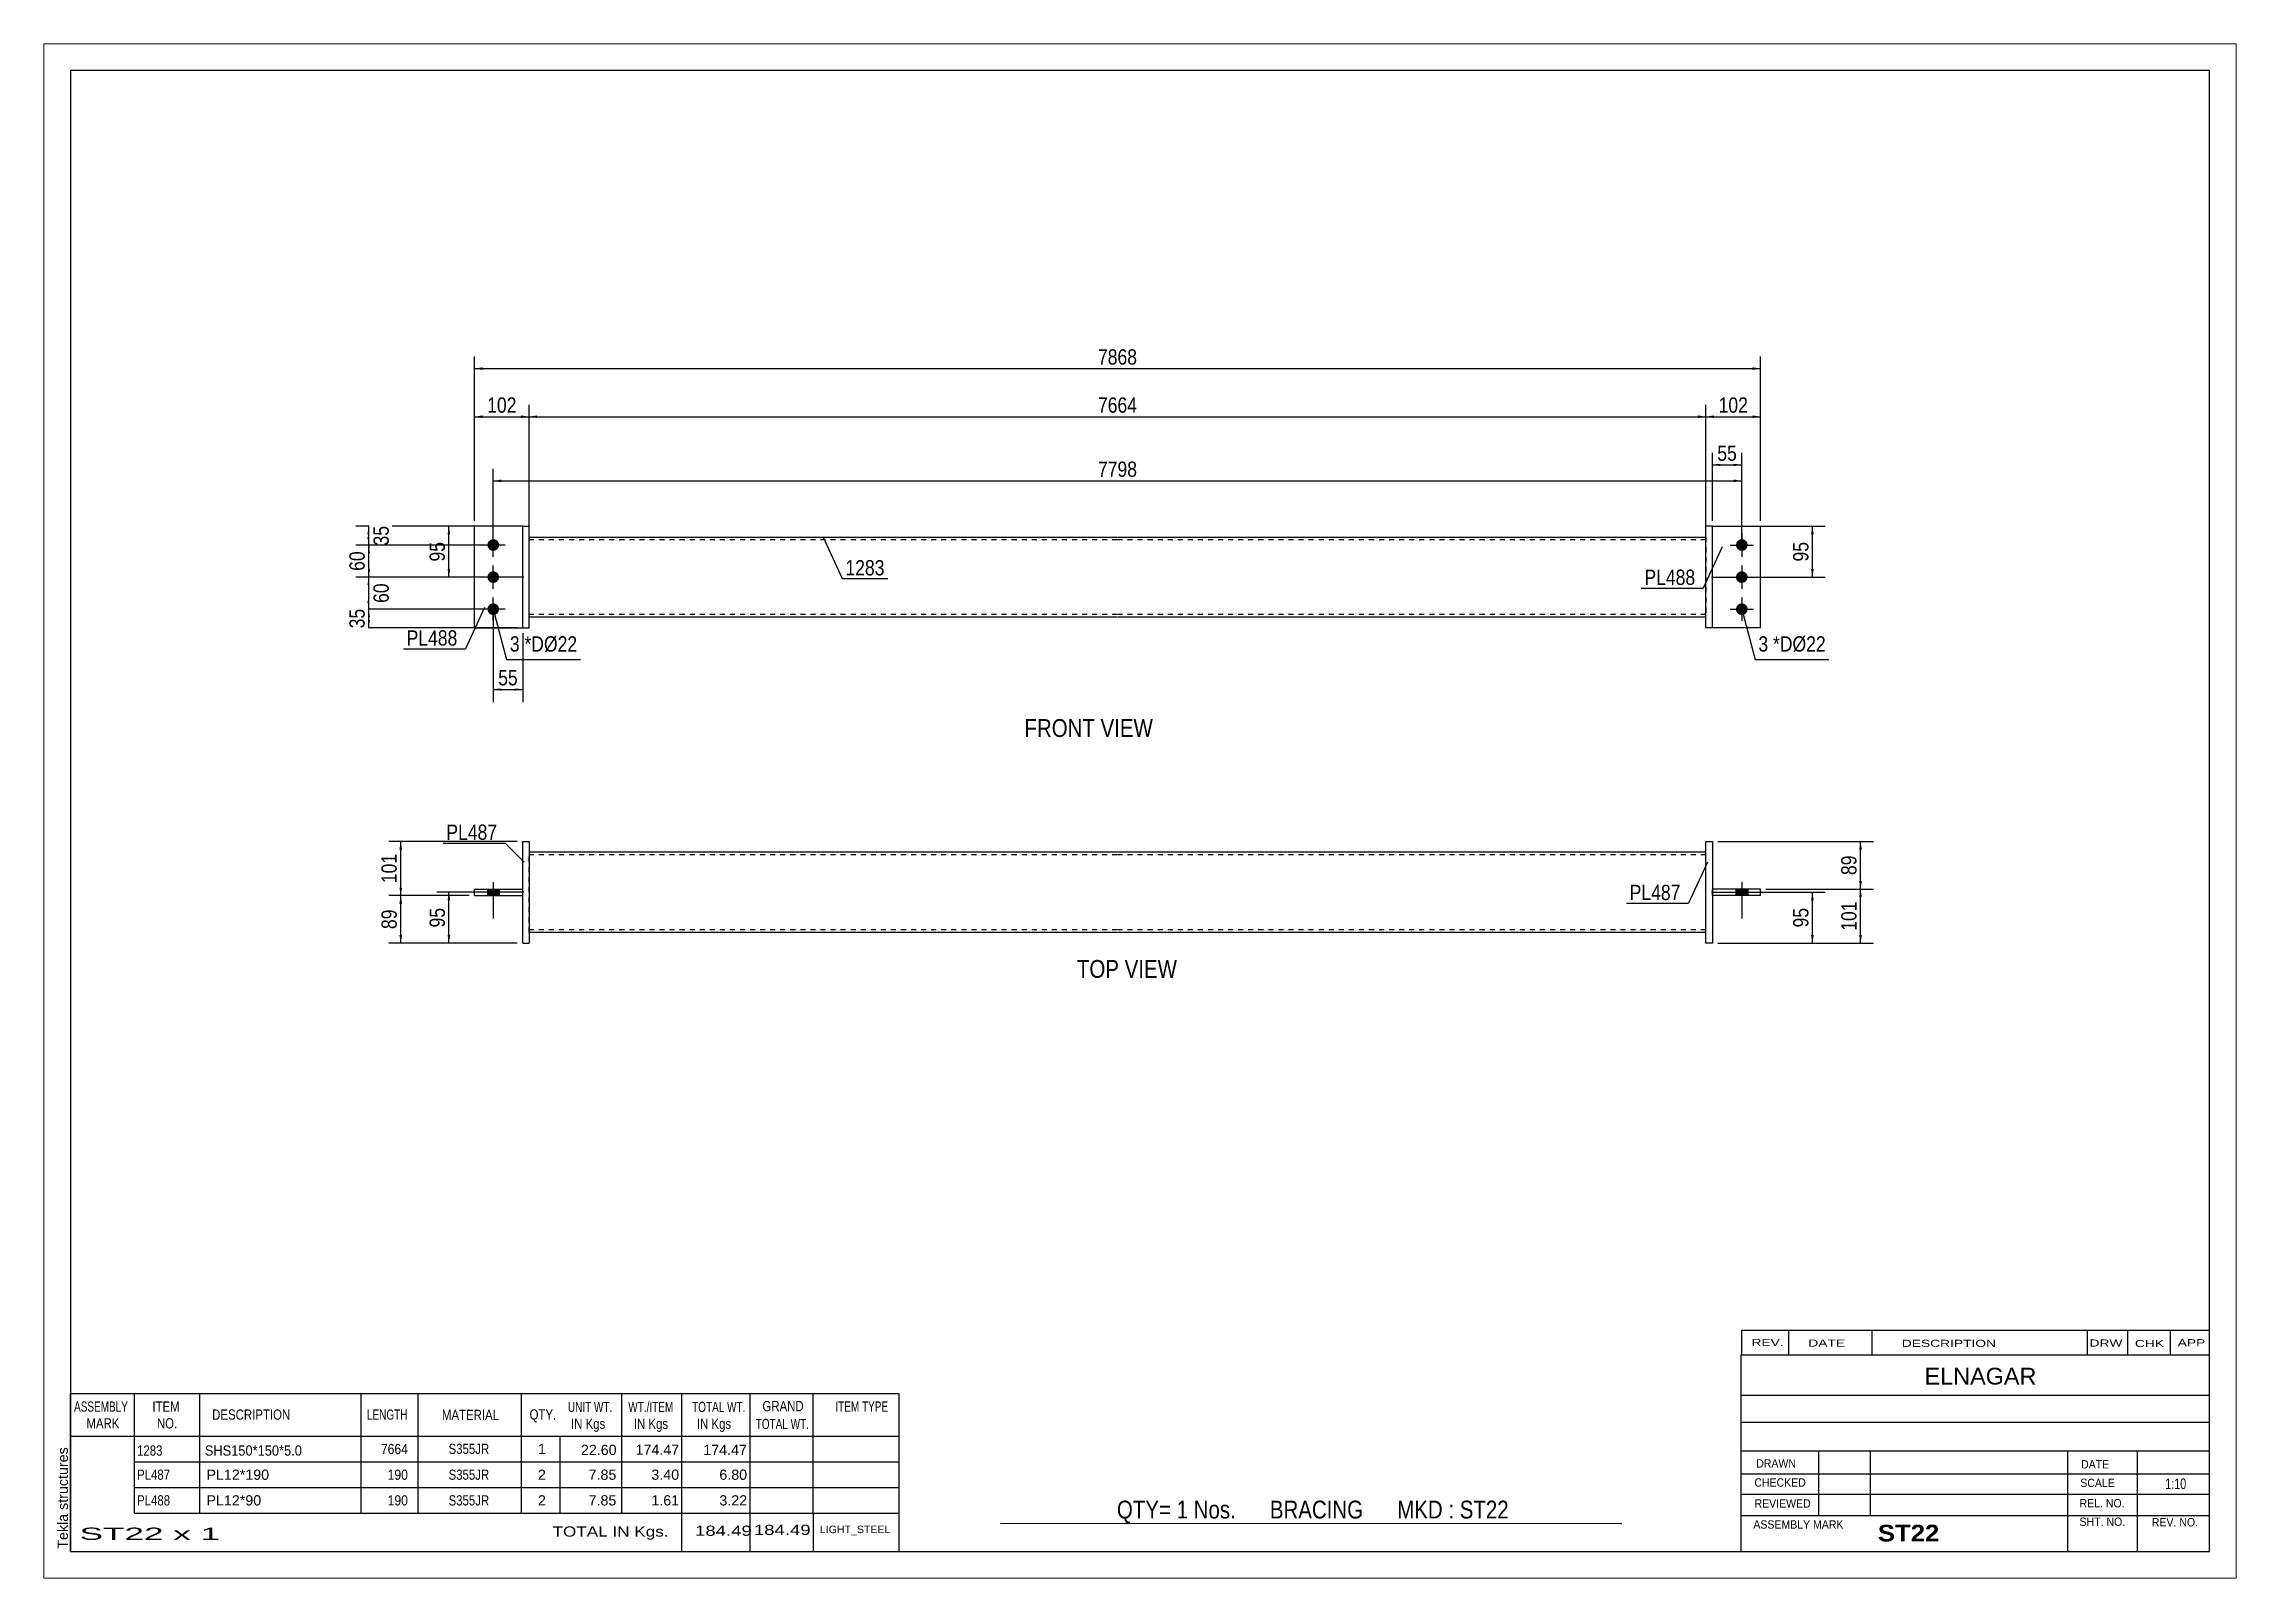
# Paper-space layout 'Layout1' of a CAD drawing. Header units: millimetres. Extents: x 0 to 410, y 0 to 287.
# The model-space entities are those that its viewports show. They can reach past a viewport. Long polylines and large blocks are cut down to what shows.
import ezdxf

# ---------------------------------------------------------------- set-up
doc = ezdxf.new("R2010")
doc.units = ezdxf.units.MM
doc.linetypes.add('DXK_LINE_DOT1', pattern=[1.8814, 0.9407, -0.9407])
doc.layers.add('Viewport layer', color=7, linetype='Continuous', plot=False)
doc.styles.add('Arial', font='ARIAL.TTF', dxfattribs={"height": 0.2})
doc.styles.add('Arial Bold', font='ARIALBD.TTF', dxfattribs={"height": 0.2})
doc.styles.add('Arial Narrow', font='ARIALN.TTF', dxfattribs={"height": 0.2})

# ---------------------------------------------------------------- blocks, each defined once
blk = doc.blocks.new('Unknown-629095976-1624')
at = {"color": 5, "linetype": 'Continuous'}
for p, q in [((405, 282), (5, 282)), ((5, 282), (5, 5)), ((405, 5), (405, 282)), ((5, 5), (405, 5))]:
    blk.add_line(p, q, dxfattribs=at)
at = {"color": 174, "linetype": 'Continuous', "style": 'Arial'}
blk.add_text('Tekla structures', height=1.9102, rotation=90, dxfattribs=at).set_placement((4.5, 5.5))
blk = doc.blocks.new('Unknown-629095976-11 - 1222')
at = {"color": 0, "linetype": 'Continuous'}
blk.add_wipeout([(207.46, 157.35), (207.46, 160.85), (183.39, 160.85), (183.39, 157.35)], dxfattribs=at)
at = {"color": 6, "linetype": 'Continuous', "style": 'Arial Narrow'}
blk.add_text('FRONT VIEW', height=3.34, dxfattribs=at).set_placement((183.39, 157.35))
blk = doc.blocks.new('Unknown-629095976-12 - 1248')
at = {"color": 0, "linetype": 'Continuous'}
blk.add_wipeout([(211.95, 112.29), (211.95, 115.79), (193.2, 115.79), (193.2, 112.29)], dxfattribs=at)
at = {"color": 6, "linetype": 'Continuous', "style": 'Arial Narrow'}
blk.add_text('TOP VIEW', height=3.34, dxfattribs=at).set_placement((193.2, 112.29))
blk = doc.blocks.new('Part-629095976-1239 - 1222')
at = {"color": 2, "linetype": 'Continuous'}
for p, q in [((89.55, 177.75), (89.55, 196.75)), ((89.55, 196.75), (90.75, 196.75)), ((90.75, 177.75), (90.75, 196.75)), ((89.55, 177.75), (90.75, 177.75))]:
    blk.add_line(p, q, dxfattribs=at)
blk = doc.blocks.new('Part-629095976-1238 - 1222')
at = {"color": 2, "linetype": 'Continuous'}
for p, q in [((80.55, 177.75), (80.55, 196.75)), ((89.55, 196.75), (80.55, 196.75)), ((80.55, 177.75), (89.55, 177.75))]:
    blk.add_line(p, q, dxfattribs=at)
at = {"color": 7, "linetype": 'DXK_LINE_DOT1'}
blk.add_line((89.55, 177.75), (89.55, 196.75), dxfattribs=at)
blk = doc.blocks.new('Part-629095976-1240 - 1222')
at = {"color": 2, "linetype": 'Continuous'}
for p, q in [((312.05, 196.75), (321.05, 196.75)), ((321.05, 177.75), (321.05, 196.75)), ((321.05, 177.75), (312.05, 177.75))]:
    blk.add_line(p, q, dxfattribs=at)
at = {"color": 7, "linetype": 'DXK_LINE_DOT1'}
blk.add_line((312.05, 177.75), (312.05, 196.75), dxfattribs=at)
blk = doc.blocks.new('Part-629095976-1241 - 1222')
at = {"color": 2, "linetype": 'Continuous'}
for p, q in [((312.05, 196.75), (310.85, 196.75)), ((310.85, 177.75), (310.85, 196.75)), ((312.05, 177.75), (312.05, 196.75)), ((312.05, 177.75), (310.85, 177.75))]:
    blk.add_line(p, q, dxfattribs=at)
blk = doc.blocks.new('Part-629095976-1242 - 1222')
at = {"color": 2, "linetype": 'Continuous'}
for p, q in [((90.75, 194.75), (200.75, 194.75)), ((200.85, 194.75), (310.85, 194.75)), ((200.75, 179.75), (90.75, 179.75)), ((310.85, 179.75), (200.85, 179.75))]:
    blk.add_line(p, q, dxfattribs=at)
at = {"color": 7, "linetype": 'DXK_LINE_DOT1'}
for p, q in [((90.75, 179.75), (90.75, 194.75)), ((200.75, 194.25), (90.75, 194.25)), ((310.85, 194.25), (200.85, 194.25)), ((310.85, 194.75), (310.85, 179.75)), ((200.75, 180.25), (90.75, 180.25)), ((310.85, 180.25), (200.85, 180.25))]:
    blk.add_line(p, q, dxfattribs=at)
blk = doc.blocks.new('Bolt-629095976-1243 - 1222')
at = {"linetype": 'Continuous'}
for points in [[(84.05, 192.15, -1), (84.05, 194.35, -1)], [(84.05, 186.15, -1), (84.05, 188.35, -1)], [(84.05, 180.15, -1), (84.05, 182.35, -1)]]:
    blk.add_hatch(color=3, dxfattribs=at).paths.add_polyline_path(points)
at = {"color": 3, "linetype": 'Continuous'}
for p, q in [((86.25, 193.25), (81.85, 193.25)), ((84.05, 191.05), (84.05, 195.45)), ((84.05, 185.05), (84.05, 189.45)), ((86.25, 187.25), (81.85, 187.25)), ((86.25, 181.25), (81.85, 181.25)), ((84.05, 179.05), (84.05, 183.45))]:
    blk.add_line(p, q, dxfattribs=at)
blk = doc.blocks.new('Bolt-629095976-1244 - 1222')
at = {"linetype": 'Continuous'}
for points in [[(317.55, 194.35, -1), (317.55, 192.15, -1)], [(317.55, 188.35, -1), (317.55, 186.15, -1)], [(317.55, 182.35, -1), (317.55, 180.15, -1)]]:
    blk.add_hatch(color=3, dxfattribs=at).paths.add_polyline_path(points)
at = {"color": 3, "linetype": 'Continuous'}
for p, q in [((315.35, 193.25), (319.75, 193.25)), ((317.55, 195.45), (317.55, 191.05)), ((317.55, 189.45), (317.55, 185.05)), ((315.35, 187.25), (319.75, 187.25)), ((315.35, 181.25), (319.75, 181.25)), ((317.55, 183.45), (317.55, 179.05))]:
    blk.add_line(p, q, dxfattribs=at)
blk = doc.blocks.new('Part-629095976-1249 - 1248')
at = {"color": 2, "linetype": 'Continuous'}
for p, q in [((80.55, 127.69), (80.55, 128.89)), ((80.55, 128.89), (89.55, 128.89)), ((80.55, 127.69), (89.55, 127.69)), ((89.55, 127.69), (89.55, 128.89))]:
    blk.add_line(p, q, dxfattribs=at)
blk = doc.blocks.new('Part-629095976-1250 - 1248')
at = {"color": 2, "linetype": 'Continuous'}
for p, q in [((89.55, 118.79), (89.55, 137.79)), ((89.55, 137.79), (90.75, 137.79)), ((90.75, 137.79), (90.75, 118.79)), ((89.55, 118.79), (90.75, 118.79))]:
    blk.add_line(p, q, dxfattribs=at)
blk = doc.blocks.new('Part-629095976-1251 - 1248')
at = {"color": 2, "linetype": 'Continuous'}
for p, q in [((321.05, 128.89), (312.05, 128.89)), ((312.05, 127.69), (312.05, 128.89)), ((321.05, 127.69), (312.05, 127.69)), ((321.05, 127.69), (321.05, 128.89))]:
    blk.add_line(p, q, dxfattribs=at)
blk = doc.blocks.new('Part-629095976-1252 - 1248')
at = {"color": 2, "linetype": 'Continuous'}
for p, q in [((310.85, 118.79), (310.85, 137.79)), ((310.85, 137.79), (312.05, 137.79)), ((312.05, 137.79), (312.05, 118.79)), ((312.05, 118.79), (310.85, 118.79))]:
    blk.add_line(p, q, dxfattribs=at)
blk = doc.blocks.new('Part-629095976-1253 - 1248')
at = {"color": 2, "linetype": 'Continuous'}
for p, q in [((200.75, 135.79), (90.75, 135.79)), ((310.85, 135.79), (200.85, 135.79)), ((200.75, 120.79), (90.75, 120.79)), ((310.85, 120.79), (200.85, 120.79))]:
    blk.add_line(p, q, dxfattribs=at)
at = {"color": 7, "linetype": 'DXK_LINE_DOT1'}
for p, q in [((90.75, 120.79), (90.75, 135.79)), ((310.85, 120.79), (310.85, 135.79)), ((200.75, 135.29), (90.75, 135.29)), ((310.85, 135.29), (200.85, 135.29)), ((200.75, 121.29), (90.75, 121.29)), ((310.85, 121.29), (200.85, 121.29))]:
    blk.add_line(p, q, dxfattribs=at)
blk = doc.blocks.new('Bolt-629095976-1254 - 1248')
at = {"linetype": 'Continuous'}
blk.add_hatch(color=3, dxfattribs=at).paths.add_polyline_path([(82.95, 127.69), (85.15, 127.69), (85.15, 128.89), (82.95, 128.89)])
blk.add_hatch(color=3, dxfattribs=at).paths.add_polyline_path([(82.95, 127.69), (85.15, 127.69), (85.15, 128.89), (82.95, 128.89)])
blk.add_hatch(color=3, dxfattribs=at).paths.add_polyline_path([(82.95, 127.69), (85.15, 127.69), (85.15, 128.89), (82.95, 128.89)])
at = {"color": 3, "linetype": 'Continuous'}
for p, q in [((82.95, 128.89), (82.95, 127.69)), ((82.95, 128.89), (82.95, 127.69)), ((82.95, 128.89), (82.95, 127.69)), ((84.05, 130.19), (84.05, 123.39)), ((84.05, 130.19), (84.05, 123.39)), ((84.05, 130.19), (84.05, 123.39)), ((85.15, 128.89), (85.15, 127.69)), ((85.15, 128.89), (85.15, 127.69)), ((85.15, 128.89), (85.15, 127.69))]:
    blk.add_line(p, q, dxfattribs=at)
blk = doc.blocks.new('Bolt-629095976-1255 - 1248')
at = {"linetype": 'Continuous'}
blk.add_hatch(color=3, dxfattribs=at).paths.add_polyline_path([(318.65, 128.89), (316.45, 128.89), (316.45, 127.69), (318.65, 127.69)])
blk.add_hatch(color=3, dxfattribs=at).paths.add_polyline_path([(318.65, 128.89), (316.45, 128.89), (316.45, 127.69), (318.65, 127.69)])
blk.add_hatch(color=3, dxfattribs=at).paths.add_polyline_path([(318.65, 128.89), (316.45, 128.89), (316.45, 127.69), (318.65, 127.69)])
at = {"color": 3, "linetype": 'Continuous'}
for p, q in [((316.45, 128.89), (316.45, 127.69)), ((316.45, 128.89), (316.45, 127.69)), ((316.45, 128.89), (316.45, 127.69)), ((317.55, 130.19), (317.55, 123.39)), ((317.55, 130.19), (317.55, 123.39)), ((317.55, 130.19), (317.55, 123.39)), ((318.65, 128.89), (318.65, 127.69)), ((318.65, 128.89), (318.65, 127.69)), ((318.65, 128.89), (318.65, 127.69))]:
    blk.add_line(p, q, dxfattribs=at)
blk = doc.blocks.new('StraightDimension-629095976-1288 - 1222')
at = {"linetype": 'Continuous'}
for points in [[(85.55, 166), (84.05, 166.25), (85.55, 166.5)], [(88.05, 166.5), (89.55, 166.25), (88.05, 166)]]:
    blk.add_hatch(color=7, dxfattribs=at).paths.add_polyline_path(points)
at = {"color": 7, "linetype": 'Continuous'}
for p, q in [((84.05, 180.25), (84.05, 163.85)), ((89.55, 176.75), (89.55, 163.85)), ((84.05, 166.25), (89.55, 166.25))]:
    blk.add_line(p, q, dxfattribs=at)
at = {"color": 0}
blk.add_wipeout([(89.23, 166.4), (89.23, 170.6), (84.37, 170.6), (84.37, 166.4)], dxfattribs=at)
at = {"color": 3, "style": 'Arial Narrow'}
blk.add_text('55', height=2.863, dxfattribs=at).set_placement((84.97, 167))
blk = doc.blocks.new('StraightDimension-629095976-1313 - 1222')
at = {"linetype": 'Continuous'}
for points in [[(82.05, 226), (80.55, 226.25), (82.05, 226.5)], [(319.55, 226.5), (321.05, 226.25), (319.55, 226)]]:
    blk.add_hatch(color=7, dxfattribs=at).paths.add_polyline_path(points)
at = {"color": 7, "linetype": 'Continuous'}
for p, q in [((80.55, 197.75), (80.55, 228.5)), ((80.55, 226.25), (321.05, 226.25)), ((321.05, 197.75), (321.05, 228.5))]:
    blk.add_line(p, q, dxfattribs=at)
at = {"color": 0}
blk.add_wipeout([(205.06, 226.4), (205.06, 230.6), (196.54, 230.6), (196.54, 226.4)], dxfattribs=at)
at = {"color": 3, "style": 'Arial Narrow'}
blk.add_text('7868', height=2.863, dxfattribs=at).set_placement((197.14, 227))
blk = doc.blocks.new('StraightDimension-629095976-1307 - 1222')
at = {"linetype": 'Continuous'}
for points in [[(82.05, 217), (80.55, 217.25), (82.05, 217.5)], [(89.25, 217.5), (90.75, 217.25), (89.25, 217)]]:
    blk.add_hatch(color=7, dxfattribs=at).paths.add_polyline_path(points)
at = {"color": 7, "linetype": 'Continuous'}
for p, q in [((80.55, 197.75), (80.55, 219.5)), ((90.75, 195.75), (90.75, 219.5)), ((80.55, 217.25), (90.75, 217.25))]:
    blk.add_line(p, q, dxfattribs=at)
at = {"color": 0}
blk.add_wipeout([(88.99, 217.4), (88.99, 221.6), (82.31, 221.6), (82.31, 217.4)], dxfattribs=at)
at = {"color": 3, "style": 'Arial Narrow'}
blk.add_text('102', height=2.863, dxfattribs=at).set_placement((82.91, 218))
blk = doc.blocks.new('StraightDimension-629095976-1272 - 1222')
at = {"linetype": 'Continuous'}
for points in [[(60.5, 195.25), (60.75, 196.75), (61, 195.25)], [(61, 194.75), (60.75, 193.25), (60.5, 194.75)]]:
    blk.add_hatch(color=7, dxfattribs=at).paths.add_polyline_path(points)
at = {"color": 7, "linetype": 'Continuous'}
for p, q in [((88.55, 196.75), (58.35, 196.75)), ((83.05, 193.25), (58.35, 193.25)), ((60.75, 193.25), (60.75, 196.75))]:
    blk.add_line(p, q, dxfattribs=at)
at = {"color": 0}
blk.add_wipeout([(65.1, 197.43), (60.9, 197.43), (60.9, 192.57), (65.1, 192.57)], dxfattribs=at)
at = {"color": 3, "style": 'Arial Narrow'}
blk.add_text('35', height=2.863, rotation=90.0002, dxfattribs=at).set_placement((64.5, 193.17))
blk = doc.blocks.new('StraightDimension-629095976-1261 - 1222')
at = {"linetype": 'Continuous'}
for points in [[(75.5, 195.25), (75.75, 196.75), (76, 195.25)], [(76, 188.75), (75.75, 187.25), (75.5, 188.75)]]:
    blk.add_hatch(color=7, dxfattribs=at).paths.add_polyline_path(points)
at = {"color": 7, "linetype": 'Continuous'}
for p, q in [((88.55, 196.75), (73.5, 196.75)), ((75.75, 187.25), (75.75, 196.75)), ((89.75, 187.25), (73.5, 187.25))]:
    blk.add_line(p, q, dxfattribs=at)
at = {"color": 0}
blk.add_wipeout([(75.6, 194.43), (71.4, 194.43), (71.4, 189.57), (75.6, 189.57)], dxfattribs=at)
at = {"color": 3, "style": 'Arial Narrow'}
blk.add_text('95', height=2.863, rotation=90.0002, dxfattribs=at).set_placement((75, 190.17))
blk = doc.blocks.new('StraightDimension-629095976-1267 - 1222')
at = {"linetype": 'Continuous'}
for points in [[(330.5, 195.25), (330.75, 196.75), (331, 195.25)], [(331, 188.75), (330.75, 187.25), (330.5, 188.75)]]:
    blk.add_hatch(color=7, dxfattribs=at).paths.add_polyline_path(points)
at = {"color": 7, "linetype": 'Continuous'}
for p, q in [((313.05, 196.75), (333.15, 196.75)), ((330.75, 187.25), (330.75, 196.75)), ((311.85, 187.25), (333.15, 187.25))]:
    blk.add_line(p, q, dxfattribs=at)
at = {"color": 0}
blk.add_wipeout([(330.6, 194.43), (326.4, 194.43), (326.4, 189.57), (330.6, 189.57)], dxfattribs=at)
at = {"color": 3, "style": 'Arial Narrow'}
blk.add_text('95', height=2.863, rotation=90.0002, dxfattribs=at).set_placement((330, 190.17))
blk = doc.blocks.new('StraightDimension-629095976-1273 - 1222')
at = {"linetype": 'Continuous'}
for points in [[(60.5, 191.75), (60.75, 193.25), (61, 191.75)], [(61, 188.75), (60.75, 187.25), (60.5, 188.75)]]:
    blk.add_hatch(color=7, dxfattribs=at).paths.add_polyline_path(points)
at = {"color": 7, "linetype": 'Continuous'}
for p, q in [((83.05, 193.25), (58.5, 193.25)), ((60.75, 187.25), (60.75, 193.25)), ((83.05, 187.25), (58.5, 187.25))]:
    blk.add_line(p, q, dxfattribs=at)
at = {"color": 0}
blk.add_wipeout([(60.6, 192.68), (56.4, 192.68), (56.4, 187.82), (60.6, 187.82)], dxfattribs=at)
at = {"color": 3, "style": 'Arial Narrow'}
blk.add_text('60', height=2.863, rotation=90.0002, dxfattribs=at).set_placement((60, 188.42))
blk = doc.blocks.new('StraightDimension-629095976-1274 - 1222')
at = {"linetype": 'Continuous'}
for points in [[(60.5, 185.75), (60.75, 187.25), (61, 185.75)], [(61, 182.75), (60.75, 181.25), (60.5, 182.75)]]:
    blk.add_hatch(color=7, dxfattribs=at).paths.add_polyline_path(points)
at = {"color": 7, "linetype": 'Continuous'}
for p, q in [((83.05, 187.25), (58.35, 187.25)), ((60.75, 181.25), (60.75, 187.25)), ((83.05, 181.25), (58.35, 181.25))]:
    blk.add_line(p, q, dxfattribs=at)
at = {"color": 0}
blk.add_wipeout([(65.1, 186.68), (60.9, 186.68), (60.9, 181.82), (65.1, 181.82)], dxfattribs=at)
at = {"color": 3, "style": 'Arial Narrow'}
blk.add_text('60', height=2.863, rotation=90.0002, dxfattribs=at).set_placement((64.5, 182.42))
blk = doc.blocks.new('StraightDimension-629095976-1275 - 1222')
at = {"linetype": 'Continuous'}
for points in [[(60.5, 179.75), (60.75, 181.25), (61, 179.75)], [(61, 179.25), (60.75, 177.75), (60.5, 179.25)]]:
    blk.add_hatch(color=7, dxfattribs=at).paths.add_polyline_path(points)
at = {"color": 7, "linetype": 'Continuous'}
for p, q in [((83.05, 181.25), (58.5, 181.25)), ((60.75, 177.75), (60.75, 181.25)), ((88.55, 177.75), (58.5, 177.75))]:
    blk.add_line(p, q, dxfattribs=at)
at = {"color": 0}
blk.add_wipeout([(60.6, 181.93), (56.4, 181.93), (56.4, 177.07), (60.6, 177.07)], dxfattribs=at)
at = {"color": 3, "style": 'Arial Narrow'}
blk.add_text('35', height=2.863, rotation=90.0002, dxfattribs=at).set_placement((60, 177.67))
blk = doc.blocks.new('StraightDimension-629095976-1293 - 1222')
at = {"linetype": 'Continuous'}
for points in [[(313.55, 208), (312.05, 208.25), (313.55, 208.5)], [(316.05, 208.5), (317.55, 208.25), (316.05, 208)]]:
    blk.add_hatch(color=7, dxfattribs=at).paths.add_polyline_path(points)
at = {"color": 7, "linetype": 'Continuous'}
for p, q in [((312.05, 197.75), (312.05, 210.5)), ((317.55, 194.25), (317.55, 210.5)), ((312.05, 208.25), (317.55, 208.25))]:
    blk.add_line(p, q, dxfattribs=at)
at = {"color": 0}
blk.add_wipeout([(317.23, 208.4), (317.23, 212.6), (312.37, 212.6), (312.37, 208.4)], dxfattribs=at)
at = {"color": 3, "style": 'Arial Narrow'}
blk.add_text('55', height=2.863, dxfattribs=at).set_placement((312.97, 209))
blk = doc.blocks.new('StraightDimension-629095976-1299 - 1222')
at = {"linetype": 'Continuous'}
for points in [[(85.55, 205), (84.05, 205.25), (85.55, 205.5)], [(316.05, 205.5), (317.55, 205.25), (316.05, 205)]]:
    blk.add_hatch(color=7, dxfattribs=at).paths.add_polyline_path(points)
at = {"color": 7, "linetype": 'Continuous'}
for p, q in [((84.05, 194.25), (84.05, 207.5)), ((84.05, 205.25), (317.55, 205.25)), ((317.55, 194.25), (317.55, 207.5))]:
    blk.add_line(p, q, dxfattribs=at)
at = {"color": 0}
blk.add_wipeout([(205.06, 205.4), (205.06, 209.6), (196.54, 209.6), (196.54, 205.4)], dxfattribs=at)
at = {"color": 3, "style": 'Arial Narrow'}
blk.add_text('7798', height=2.863, dxfattribs=at).set_placement((197.14, 206))
blk = doc.blocks.new('StraightDimension-629095976-1305 - 1222')
at = {"linetype": 'Continuous'}
for points in [[(312.35, 217), (310.85, 217.25), (312.35, 217.5)], [(319.55, 217.5), (321.05, 217.25), (319.55, 217)]]:
    blk.add_hatch(color=7, dxfattribs=at).paths.add_polyline_path(points)
at = {"color": 7, "linetype": 'Continuous'}
for p, q in [((310.85, 195.75), (310.85, 219.5)), ((321.05, 197.75), (321.05, 219.5)), ((310.85, 217.25), (321.05, 217.25))]:
    blk.add_line(p, q, dxfattribs=at)
at = {"color": 0}
blk.add_wipeout([(319.29, 217.4), (319.29, 221.6), (312.61, 221.6), (312.61, 217.4)], dxfattribs=at)
at = {"color": 3, "style": 'Arial Narrow'}
blk.add_text('102', height=2.863, dxfattribs=at).set_placement((313.21, 218))
blk = doc.blocks.new('StraightDimension-629095976-1306 - 1222')
at = {"linetype": 'Continuous'}
for points in [[(92.25, 217), (90.75, 217.25), (92.25, 217.5)], [(309.35, 217.5), (310.85, 217.25), (309.35, 217)]]:
    blk.add_hatch(color=7, dxfattribs=at).paths.add_polyline_path(points)
at = {"color": 7, "linetype": 'Continuous'}
for p, q in [((90.75, 195.75), (90.75, 219.5)), ((310.85, 195.75), (310.85, 219.5)), ((90.75, 217.25), (310.85, 217.25))]:
    blk.add_line(p, q, dxfattribs=at)
at = {"color": 0}
blk.add_wipeout([(205.06, 217.4), (205.06, 221.6), (196.54, 221.6), (196.54, 217.4)], dxfattribs=at)
at = {"color": 3, "style": 'Arial Narrow'}
blk.add_text('7664', height=2.863, dxfattribs=at).set_placement((197.14, 218))
blk = doc.blocks.new('StraightDimension-629095976-1335 - 1248')
at = {"linetype": 'Continuous'}
for points in [[(339.5, 136.29), (339.75, 137.79), (340, 136.29)], [(340, 130.39), (339.75, 128.89), (339.5, 130.39)]]:
    blk.add_hatch(color=7, dxfattribs=at).paths.add_polyline_path(points)
at = {"color": 7, "linetype": 'Continuous'}
for p, q in [((313.05, 137.79), (342.15, 137.79)), ((339.75, 128.89), (339.75, 137.79)), ((322.05, 128.89), (342.15, 128.89))]:
    blk.add_line(p, q, dxfattribs=at)
at = {"color": 0}
blk.add_wipeout([(339.6, 135.77), (335.4, 135.77), (335.4, 130.92), (339.6, 130.92)], dxfattribs=at)
at = {"color": 3, "style": 'Arial Narrow'}
blk.add_text('89', height=2.863, rotation=90.0002, dxfattribs=at).set_placement((339, 131.52))
blk = doc.blocks.new('StraightDimension-629095976-1317 - 1248')
at = {"linetype": 'Continuous'}
for points in [[(75.5, 126.79), (75.75, 128.29), (76, 126.79)], [(76, 120.29), (75.75, 118.79), (75.5, 120.29)]]:
    blk.add_hatch(color=7, dxfattribs=at).paths.add_polyline_path(points)
at = {"color": 7, "linetype": 'Continuous'}
for p, q in [((89.75, 128.29), (73.5, 128.29)), ((75.75, 118.79), (75.75, 128.29)), ((88.55, 118.79), (73.5, 118.79))]:
    blk.add_line(p, q, dxfattribs=at)
at = {"color": 0}
blk.add_wipeout([(75.6, 125.97), (71.4, 125.97), (71.4, 121.12), (75.6, 121.12)], dxfattribs=at)
at = {"color": 3, "style": 'Arial Narrow'}
blk.add_text('95', height=2.863, rotation=90.0002, dxfattribs=at).set_placement((75, 121.72))
blk = doc.blocks.new('StraightDimension-629095976-1322 - 1248')
at = {"linetype": 'Continuous'}
for points in [[(330.5, 126.79), (330.75, 128.29), (331, 126.79)], [(331, 120.29), (330.75, 118.79), (330.5, 120.29)]]:
    blk.add_hatch(color=7, dxfattribs=at).paths.add_polyline_path(points)
at = {"color": 7, "linetype": 'Continuous'}
for p, q in [((311.85, 128.29), (333.15, 128.29)), ((330.75, 118.79), (330.75, 128.29)), ((313.05, 118.79), (333.15, 118.79))]:
    blk.add_line(p, q, dxfattribs=at)
at = {"color": 0}
blk.add_wipeout([(330.6, 125.97), (326.4, 125.97), (326.4, 121.12), (330.6, 121.12)], dxfattribs=at)
at = {"color": 3, "style": 'Arial Narrow'}
blk.add_text('95', height=2.863, rotation=90.0002, dxfattribs=at).set_placement((330, 121.72))
blk = doc.blocks.new('StraightDimension-629095976-1327 - 1248')
at = {"linetype": 'Continuous'}
for points in [[(66.5, 136.29), (66.75, 137.79), (67, 136.29)], [(67, 129.19), (66.75, 127.69), (66.5, 129.19)]]:
    blk.add_hatch(color=7, dxfattribs=at).paths.add_polyline_path(points)
at = {"color": 7, "linetype": 'Continuous'}
for p, q in [((88.55, 137.79), (64.5, 137.79)), ((66.75, 127.69), (66.75, 137.79)), ((79.55, 127.69), (64.5, 127.69))]:
    blk.add_line(p, q, dxfattribs=at)
at = {"color": 0}
blk.add_wipeout([(66.6, 136.09), (62.4, 136.09), (62.4, 129.4), (66.6, 129.4)], dxfattribs=at)
at = {"color": 3, "style": 'Arial Narrow'}
blk.add_text('101', height=2.863, rotation=90.0002, dxfattribs=at).set_placement((66, 130))
blk = doc.blocks.new('StraightDimension-629095976-1328 - 1248')
at = {"linetype": 'Continuous'}
for points in [[(66.5, 126.19), (66.75, 127.69), (67, 126.19)], [(67, 120.29), (66.75, 118.79), (66.5, 120.29)]]:
    blk.add_hatch(color=7, dxfattribs=at).paths.add_polyline_path(points)
at = {"color": 7, "linetype": 'Continuous'}
for p, q in [((79.55, 127.69), (64.5, 127.69)), ((66.75, 118.79), (66.75, 127.69)), ((88.55, 118.79), (64.5, 118.79))]:
    blk.add_line(p, q, dxfattribs=at)
at = {"color": 0}
blk.add_wipeout([(66.6, 125.67), (62.4, 125.67), (62.4, 120.82), (66.6, 120.82)], dxfattribs=at)
at = {"color": 3, "style": 'Arial Narrow'}
blk.add_text('89', height=2.863, rotation=90.0002, dxfattribs=at).set_placement((66, 121.42))
blk = doc.blocks.new('StraightDimension-629095976-1336 - 1248')
at = {"linetype": 'Continuous'}
for points in [[(339.5, 127.39), (339.75, 128.89), (340, 127.39)], [(340, 120.29), (339.75, 118.79), (339.5, 120.29)]]:
    blk.add_hatch(color=7, dxfattribs=at).paths.add_polyline_path(points)
at = {"color": 7, "linetype": 'Continuous'}
for p, q in [((322.05, 128.89), (342.15, 128.89)), ((339.75, 118.79), (339.75, 128.89)), ((313.05, 118.79), (342.15, 118.79))]:
    blk.add_line(p, q, dxfattribs=at)
at = {"color": 0}
blk.add_wipeout([(339.6, 127.19), (335.4, 127.19), (335.4, 120.5), (339.6, 120.5)], dxfattribs=at)
at = {"color": 3, "style": 'Arial Narrow'}
blk.add_text('101', height=2.863, rotation=90.0002, dxfattribs=at).set_placement((339, 121.1))
blk = doc.blocks.new('CBS_NAME_BLOG-629095976-1640')
at = {"color": 7, "linetype": 'Continuous'}
for p, q in [((317.41, 41.75), (404.93, 41.75)), ((317.41, 5.04), (317.41, 41.75)), ((317.41, 34.21), (404.93, 34.21)), ((317.48, 29.16), (405, 29.16)), ((317.41, 23.79), (404.93, 23.79)), ((331.93, 11.68), (331.93, 23.78)), ((341.62, 11.71), (341.62, 23.78)), ((378.53, 5.04), (378.53, 23.77)), ((391.58, 5.04), (391.58, 23.78)), ((317.42, 19.49), (405, 19.51)), ((317.41, 15.74), (404.93, 15.74)), ((317.41, 11.7), (404.93, 11.7)), ((317.41, 5), (405, 5))]:
    blk.add_line(p, q, dxfattribs=at)
at = {"color": 3, "linetype": 'Continuous', "style": 'Arial'}
blk.add_text('ELNAGAR', height=3.133, dxfattribs=at).set_placement((351.73, 36.22))
at = {"color": 3, "linetype": 'Continuous'}
for s, height, style, width, p in [('DRAWN', 1.566, 'Arial', 0.9, (320.24, 20.68)), ('DATE', 1.566, 'Arial', 0.9, (381, 20.52)), ('CHECKED', 1.566, 'Arial', 0.9, (319.89, 17.11)), ('SCALE', 1.566, 'Arial', 0.9, (380.85, 17.04)), ('1:10', 1.957, 'Arial Narrow', 0.9, (396.74, 16.68)), ('REVIEWED', 1.566, 'Arial', 0.9, (319.93, 13.19)), ('REL. NO.', 1.566, 'Arial', 0.9, (380.71, 13.24)), ('ASSEMBLY MARK', 1.5663, 'Arial', 0.9, (319.71, 9.26)), ('ST22', 3.131, 'Arial Bold', 1.1, (342.99, 6.86)), ('SHT. NO.', 1.566, 'Arial', 0.9, (380.71, 9.77)), ('REV. NO.', 1.566, 'Arial', 0.9, (394.23, 9.68))]:
    blk.add_text(s, height=height, dxfattribs=dict(at, style=style, width=width)).set_placement(p)
blk = doc.blocks.new('CBS_BOM-629095976-1638')
at = {"color": 7, "linetype": 'Continuous'}
for p, q in [((4.97, 26.57), (4.97, 34.57)), ((4.97, 34.57), (159.89, 34.57)), ((16.97, 26.57), (16.97, 34.57)), ((29.16, 26.57), (29.16, 34.57)), ((59.32, 26.57), (59.32, 34.57)), ((70, 26.57), (70, 34.57)), ((89.32, 26.57), (89.32, 34.57)), ((108.12, 26.57), (108.12, 34.57)), ((119.33, 26.57), (119.33, 34.57)), ((132.12, 26.57), (132.12, 34.57)), ((143.87, 26.57), (143.87, 34.57)), ((159.89, 34.56), (159.89, 26.58)), ((4.97, 26.57), (159.89, 26.57)), ((4.97, 21.77), (4.97, 26.57)), ((16.97, 21.77), (16.97, 26.57)), ((29.16, 21.77), (29.16, 26.57)), ((59.32, 21.77), (59.32, 26.57)), ((70, 21.77), (70, 26.57)), ((89.32, 21.77), (89.32, 26.57)), ((96.58, 21.77), (96.58, 26.57)), ((108.12, 21.77), (108.12, 26.57)), ((119.33, 21.77), (119.33, 26.57)), ((132.12, 21.77), (132.12, 26.57)), ((143.89, 21.77), (143.89, 26.57)), ((159.89, 26.57), (159.89, 21.77)), ((4.97, 16.97), (4.97, 21.77)), ((16.97, 21.77), (159.89, 21.77)), ((16.97, 16.97), (16.97, 21.77)), ((29.16, 16.97), (29.16, 21.77)), ((59.32, 16.97), (59.32, 21.77)), ((70, 16.97), (70, 21.77)), ((89.32, 16.97), (89.32, 21.77)), ((96.58, 16.97), (96.58, 21.77)), ((108.12, 16.97), (108.12, 21.77)), ((119.33, 16.97), (119.33, 21.77)), ((132.12, 16.97), (132.12, 21.77)), ((143.89, 16.97), (143.89, 21.77)), ((159.89, 21.76), (159.89, 16.97)), ((4.97, 12.17), (4.97, 16.97)), ((16.97, 16.97), (159.89, 16.97)), ((16.97, 12.17), (16.97, 16.97)), ((29.16, 12.17), (29.16, 16.97)), ((59.32, 12.17), (59.32, 16.97)), ((70, 12.17), (70, 16.97)), ((89.32, 12.17), (89.32, 16.97)), ((96.58, 12.17), (96.58, 16.97)), ((108.12, 12.17), (108.12, 16.97)), ((119.33, 12.17), (119.33, 16.97)), ((132.12, 12.17), (132.12, 16.97)), ((143.89, 12.17), (143.89, 16.97)), ((159.89, 16.96), (159.89, 12.17)), ((4.97, 4.97), (4.97, 12.15)), ((16.97, 12.17), (159.89, 12.17)), ((119.33, 4.97), (119.33, 12.15)), ((132.12, 4.97), (132.12, 12.15)), ((143.93, 4.97), (143.93, 12.15)), ((159.89, 12.17), (159.89, 4.97)), ((4.97, 4.97), (159.89, 4.97))]:
    blk.add_line(p, q, dxfattribs=at)
at = {"color": 3, "linetype": 'Continuous', "style": 'Arial'}
for s, height, width, p in [('ASSEMBLY', 1.91, 0.7, (5.65, 31.14)), ('ITEM', 1.91, 0.8, (20.3, 31.14)), ('UNIT WT.', 1.91, 0.7, (98.01, 31.07)), ('WT./ITEM', 1.91, 0.7, (109.3, 31.07)), ('TOTAL WT.', 1.91, 0.7, (121.24, 31.07)), ('GRAND', 1.91, 0.8, (134.39, 31.23)), ('ITEM TYPE', 1.91, 0.7, (148.03, 31.15)), ('MARK', 1.91, 0.8, (7.97, 28.01)), ('NO.', 1.91, 0.8, (21.15, 28.01)), ('DESCRIPTION', 1.9102, 0.8, (31.48, 29.64)), ('LENGTH', 1.91, 0.7, (60.43, 29.64)), ('MATERIAL', 1.91, 0.8, (74.45, 29.59)), ('QTY.', 1.91, 0.8, (90.84, 29.67)), ('IN Kgs', 1.91, 0.8, (98.59, 27.93)), ('IN Kgs', 1.91, 0.8, (110.34, 27.93)), ('IN Kgs', 1.91, 0.8, (122.13, 27.93)), ('TOTAL WT.', 1.91, 0.7, (133.13, 27.89))]:
    blk.add_text(s, height=height, dxfattribs=dict(at, width=width)).set_placement(p)
at = {"color": 7, "linetype": 'Continuous', "style": 'Arial'}
for s, height, width, p in [('1283', 1.91, 0.8, (17.43, 22.92)), ('SHS150*150*5.0', 1.9102, 0.9, (30.1, 22.92)), ('7664', 1.91, 0.85, (63.04, 23.2)), ('S355JR', 1.91, 0.8, (75.69, 23.23)), ('PL487', 1.91, 0.8, (17.43, 18.4)), ('190', 1.91, 0.85, (64.3, 18.4)), ('S355JR', 1.91, 0.8, (75.69, 18.4)), ('PL488', 1.91, 0.8, (17.43, 13.6)), ('190', 1.91, 0.85, (64.3, 13.6)), ('S355JR', 1.91, 0.8, (75.69, 13.6))]:
    blk.add_text(s, height=height, dxfattribs=dict(at, width=width)).set_placement(p)
for s, p in [('1', (92.41, 23.23)), ('22.60', (100.44, 23.04)), ('174.47', (110.66, 23.07)), ('174.47', (123.33, 23.04)), ('PL12*190', (30.41, 18.4)), ('2', (92.41, 18.4)), ('7.85', (101.88, 18.4)), ('3.40', (113.62, 18.4)), ('6.80', (126.33, 18.4)), ('PL12*90', (30.41, 13.6)), ('2', (92.41, 13.6)), ('7.85', (101.88, 13.6)), ('1.61', (113.62, 13.6)), ('3.22', (126.33, 13.6))]:
    blk.add_text(s, height=1.91, dxfattribs=at).set_placement(p)
at = {"color": 6, "linetype": 'Continuous', "style": 'Arial'}
for s, height, width, p in [('ST22 x 1', 2.292, 2.05, (6.69, 7.16)), ('TOTAL IN Kgs.', 1.9102, 1.2, (95.13, 7.77)), ('184.49', 1.91, 1.3, (121.79, 7.92)), ('184.49', 1.91, 1.3, (132.79, 8.08))]:
    blk.add_text(s, height=height, dxfattribs=dict(at, width=width)).set_placement(p)
blk.add_text('LIGHT_STEEL', height=1.4135, dxfattribs=at).set_placement((145.14, 8.42))
blk = doc.blocks.new('CBS_CALLOFF-629095976-1639')
at = {"color": 7, "linetype": 'Continuous'}
blk.add_line((178.88, 10.27), (295.11, 10.25), dxfattribs=at)
at = {"color": 3, "linetype": 'Continuous', "style": 'Arial Narrow'}
blk.add_text('QTY= 1 Nos.      BRACING      MKD : ST22', height=3.3405, dxfattribs=at).set_placement((200.68, 11.16))
blk = doc.blocks.new('CBS_REVISION-629095976-1641')
at = {"color": 7, "linetype": 'Continuous'}
for p, q in [((317.49, 46.38), (404.99, 46.38)), ((317.49, 46.38), (317.49, 41.75)), ((326.29, 46.38), (326.29, 41.75)), ((341.88, 46.38), (341.88, 41.81)), ((382.14, 46.38), (382.14, 41.75)), ((389.68, 46.38), (389.68, 41.75)), ((397.63, 46.38), (397.63, 41.75)), ((317.49, 41.75), (404.99, 41.75))]:
    blk.add_line(p, q, dxfattribs=at)
at = {"color": 7, "style": 'Arial Narrow', "width": 1.7}
for s, height, p in [('REV.', 1.326, (319.35, 43.43)), ('DATE', 1.326, (329.98, 43.31)), ('DESCRIPTION', 1.3257, (347.46, 43.26)), ('DRW', 1.326, (382.57, 43.32)), ('CHK', 1.326, (391.06, 43.23)), ('APP', 1.326, (399.06, 43.38))]:
    blk.add_text(s, height=height, dxfattribs=at).set_placement(p)
blk = doc.blocks.new('Mark-629095976-1348 - 1222')
at = {"color": 0}
blk.add_wipeout([(77.34, 174.44), (77.34, 177.44), (67.84, 177.44), (67.84, 174.44)], dxfattribs=at)
blk.add_wipeout([(77.34, 174.44), (77.34, 177.44), (67.84, 177.44), (67.84, 174.44)], dxfattribs=at)
at = {"color": 7, "linetype": 'Continuous'}
for p in [(82.38, 181.58), (67.24, 173.84)]:
    blk.add_line(p, (78.84, 173.84), dxfattribs=at)
at = {"color": 3, "style": 'Arial Narrow'}
blk.add_text('PL488', height=2.863, dxfattribs=at).set_placement((67.84, 174.44))
blk = doc.blocks.new('Mark-629095976-1351 - 1222')
at = {"color": 0}
blk.add_wipeout([(308.84, 185.79), (308.84, 188.79), (299.34, 188.79), (299.34, 185.79)], dxfattribs=at)
blk.add_wipeout([(308.84, 185.79), (308.84, 188.79), (299.34, 188.79), (299.34, 185.79)], dxfattribs=at)
at = {"color": 7, "linetype": 'Continuous'}
for p in [(313.88, 192.92), (298.74, 185.19)]:
    blk.add_line(p, (310.34, 185.19), dxfattribs=at)
at = {"color": 3, "style": 'Arial Narrow'}
blk.add_text('PL488', height=2.863, dxfattribs=at).set_placement((299.34, 185.79))
blk = doc.blocks.new('Mark-629095976-1354 - 1222')
at = {"color": 0}
blk.add_wipeout([(157.22, 187.57), (157.22, 190.57), (149.91, 190.57), (149.91, 187.57)], dxfattribs=at)
blk.add_wipeout([(157.22, 187.57), (157.22, 190.57), (149.91, 190.57), (149.91, 187.57)], dxfattribs=at)
at = {"color": 7, "linetype": 'Continuous'}
for p, q in [((145.77, 194.7), (149.31, 186.97)), ((149.31, 186.97), (157.82, 186.97))]:
    blk.add_line(p, q, dxfattribs=at)
at = {"color": 3, "style": 'Arial Narrow'}
blk.add_text('1283', height=2.863, dxfattribs=at).set_placement((149.91, 187.57))
blk = doc.blocks.new('Mark-629095976-1360 - 1222')
at = {"color": 0}
blk.add_wipeout([(88.98, 173.32), (88.98, 176.32), (87.15, 176.32), (87.15, 173.32)], dxfattribs=at)
blk.add_wipeout([(88.98, 173.32), (88.98, 176.32), (87.15, 176.32), (87.15, 173.32)], dxfattribs=at)
at = {"color": 7, "linetype": 'Continuous'}
blk.add_line((84.05, 181.25), (86.55, 171.82), dxfattribs=at)
at = {"color": 0}
blk.add_wipeout([(93.53, 173.32), (93.53, 176.32), (89.88, 176.32), (89.88, 173.32)], dxfattribs=at)
blk.add_wipeout([(93.53, 173.32), (93.53, 176.32), (89.88, 176.32), (89.88, 173.32)], dxfattribs=at)
at = {"color": 3, "style": 'Arial Narrow'}
blk.add_text('3', height=2.86, dxfattribs=at).set_placement((87.15, 173.32))
at = {"color": 0}
blk.add_wipeout([(99.74, 173.32), (99.74, 176.32), (93.53, 176.32), (93.53, 173.32)], dxfattribs=at)
blk.add_wipeout([(99.74, 173.32), (99.74, 176.32), (93.53, 176.32), (93.53, 173.32)], dxfattribs=at)
at = {"color": 7, "linetype": 'Continuous'}
blk.add_line((86.55, 171.82), (100.34, 171.82), dxfattribs=at)
at = {"color": 3, "style": 'Arial Narrow'}
for s, p in [('*D', (89.88, 173.32)), ('Ø22', (93.53, 173.32))]:
    blk.add_text(s, height=2.863, dxfattribs=at).set_placement(p)
blk = doc.blocks.new('Mark-629095976-1361 - 1222')
at = {"color": 0}
blk.add_wipeout([(322.48, 173.32), (322.48, 176.32), (320.65, 176.32), (320.65, 173.32)], dxfattribs=at)
blk.add_wipeout([(322.48, 173.32), (322.48, 176.32), (320.65, 176.32), (320.65, 173.32)], dxfattribs=at)
at = {"color": 7, "linetype": 'Continuous'}
blk.add_line((317.55, 181.25), (320.05, 171.82), dxfattribs=at)
at = {"color": 0}
blk.add_wipeout([(327.03, 173.32), (327.03, 176.32), (323.38, 176.32), (323.38, 173.32)], dxfattribs=at)
blk.add_wipeout([(327.03, 173.32), (327.03, 176.32), (323.38, 176.32), (323.38, 173.32)], dxfattribs=at)
at = {"color": 3, "style": 'Arial Narrow'}
blk.add_text('3', height=2.86, dxfattribs=at).set_placement((320.65, 173.32))
at = {"color": 0}
blk.add_wipeout([(333.24, 173.32), (333.24, 176.32), (327.03, 176.32), (327.03, 173.32)], dxfattribs=at)
blk.add_wipeout([(333.24, 173.32), (333.24, 176.32), (327.03, 176.32), (327.03, 173.32)], dxfattribs=at)
at = {"color": 7, "linetype": 'Continuous'}
blk.add_line((320.05, 171.82), (333.84, 171.82), dxfattribs=at)
at = {"color": 3, "style": 'Arial Narrow'}
for s, p in [('*D', (323.38, 173.32)), ('Ø22', (327.03, 173.32))]:
    blk.add_text(s, height=2.863, dxfattribs=at).set_placement(p)
blk = doc.blocks.new('Mark-629095976-1342 - 1248')
at = {"color": 0}
blk.add_wipeout([(84.78, 138.1), (84.78, 141.1), (75.28, 141.1), (75.28, 138.1)], dxfattribs=at)
blk.add_wipeout([(84.78, 138.1), (84.78, 141.1), (75.28, 141.1), (75.28, 138.1)], dxfattribs=at)
at = {"color": 7, "linetype": 'Continuous'}
for p in [(74.68, 137.5), (89.82, 133.96)]:
    blk.add_line(p, (86.28, 137.5), dxfattribs=at)
at = {"color": 3, "style": 'Arial Narrow'}
blk.add_text('PL487', height=2.863, dxfattribs=at).set_placement((75.28, 138.1))
blk = doc.blocks.new('Mark-629095976-1345 - 1248')
at = {"color": 0}
blk.add_wipeout([(306.08, 126.83), (306.08, 129.83), (296.58, 129.83), (296.58, 126.83)], dxfattribs=at)
blk.add_wipeout([(306.08, 126.83), (306.08, 129.83), (296.58, 129.83), (296.58, 126.83)], dxfattribs=at)
at = {"color": 7, "linetype": 'Continuous'}
for p in [(311.12, 133.96), (295.98, 126.23)]:
    blk.add_line(p, (307.58, 126.23), dxfattribs=at)
at = {"color": 3, "style": 'Arial Narrow'}
blk.add_text('PL487', height=2.863, dxfattribs=at).set_placement((296.58, 126.83))

msp = doc.modelspace()

# ---------------------------------------------------------------- block references
for name in ['Unknown-629095976-1624', 'Part-629095976-1238 - 1222', 'Bolt-629095976-1243 - 1222', 'Part-629095976-1239 - 1222', 'Part-629095976-1242 - 1222', 'Part-629095976-1241 - 1222', 'Part-629095976-1240 - 1222', 'Bolt-629095976-1244 - 1222', 'Part-629095976-1250 - 1248', 'Part-629095976-1253 - 1248', 'Part-629095976-1252 - 1248', 'Part-629095976-1249 - 1248', 'Bolt-629095976-1254 - 1248', 'Part-629095976-1251 - 1248', 'Bolt-629095976-1255 - 1248', 'CBS_REVISION-629095976-1641', 'CBS_NAME_BLOG-629095976-1640', 'CBS_BOM-629095976-1638', 'CBS_CALLOFF-629095976-1639']:
    msp.add_blockref(name, (0, 0))

# ---------------------------------------------------------------- next in the draw order: block references
for name in ['StraightDimension-629095976-1313 - 1222', 'Mark-629095976-1361 - 1222', 'StraightDimension-629095976-1288 - 1222', 'Unknown-629095976-11 - 1222', 'StraightDimension-629095976-1335 - 1248', 'StraightDimension-629095976-1317 - 1248', 'Unknown-629095976-12 - 1248']:
    msp.add_blockref(name, (0, 0))

# ---------------------------------------------------------------- next in the draw order: block references
for name in ['StraightDimension-629095976-1307 - 1222', 'StraightDimension-629095976-1267 - 1222', 'StraightDimension-629095976-1327 - 1248', 'StraightDimension-629095976-1322 - 1248']:
    msp.add_blockref(name, (0, 0))

# ---------------------------------------------------------------- next in the draw order: block references
for name in ['StraightDimension-629095976-1293 - 1222', 'StraightDimension-629095976-1272 - 1222', 'Mark-629095976-1342 - 1248', 'StraightDimension-629095976-1328 - 1248', 'StraightDimension-629095976-1336 - 1248']:
    msp.add_blockref(name, (0, 0))

# ---------------------------------------------------------------- next in the draw order: block references
for name in ['StraightDimension-629095976-1261 - 1222', 'Mark-629095976-1345 - 1248']:
    msp.add_blockref(name, (0, 0))

# ---------------------------------------------------------------- next in the draw order: block references
msp.add_blockref('StraightDimension-629095976-1273 - 1222', (0, 0))

# ---------------------------------------------------------------- next in the draw order: block references
for name in ['StraightDimension-629095976-1299 - 1222', 'StraightDimension-629095976-1274 - 1222']:
    msp.add_blockref(name, (0, 0))

# ---------------------------------------------------------------- next in the draw order: block references
for name in ['StraightDimension-629095976-1305 - 1222', 'Mark-629095976-1351 - 1222', 'StraightDimension-629095976-1275 - 1222']:
    msp.add_blockref(name, (0, 0))

# ---------------------------------------------------------------- next in the draw order: block references
for name in ['StraightDimension-629095976-1306 - 1222', 'Mark-629095976-1348 - 1222']:
    msp.add_blockref(name, (0, 0))

# ---------------------------------------------------------------- next in the draw order: block references
for name in ['Mark-629095976-1354 - 1222', 'Mark-629095976-1360 - 1222']:
    msp.add_blockref(name, (0, 0))

psp = doc.layouts.get("Layout1")

# ---------------------------------------------------------------- viewports
at = {"layer": 'Viewport layer', "view_target_point": (205, 143.5)}
psp.add_viewport(center=(205, 143.5), size=(410, 287), view_center_point=(0, 0), view_height=287, dxfattribs=at)

doc.saveas('drawing.dxf')
